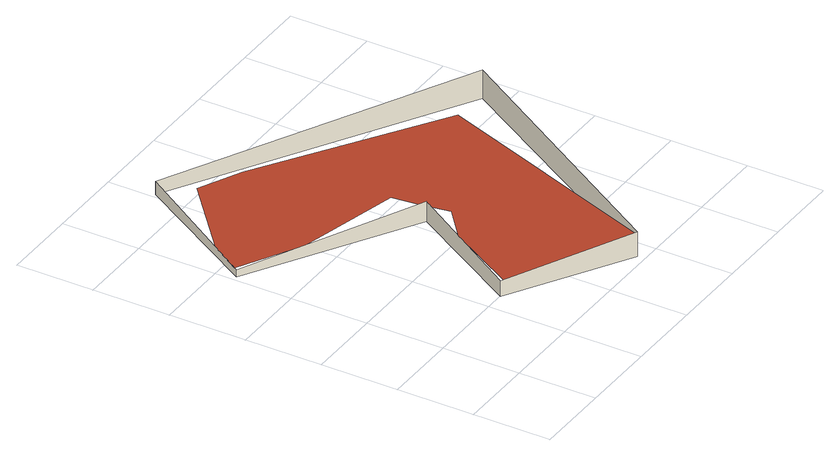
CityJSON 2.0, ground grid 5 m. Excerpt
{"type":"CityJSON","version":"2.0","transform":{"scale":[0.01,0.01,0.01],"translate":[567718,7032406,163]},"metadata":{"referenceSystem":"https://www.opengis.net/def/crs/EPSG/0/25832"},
"CityObjects":{
"building1":{"type":"Building","geometry":[{"type":"MultiSurface","lod":"2","boundaries":[[[0,1,2,3,4,5,6,7,8,9,10,11,12,13]],[[14,15,16,17]],[[18,19,15,14]],[[20,7,19,18]],[[21,22,7,20]],[[23,24,22,21]],[[17,16,24,23]]],"semantics":{"surfaces":[{"type":"RoofSurface"},{"type":"WallSurface"}],"values":[0,1,1,1,1,1,1]}}]}
},
"vertices":[
[843,2321,110],[593,2472,89],[166,2096,57],[48,1899,49],[410,1654,79],[1019,1453,129],[1037,1280,132],[1079,1255,135],[1045,1198,133],[1062,1082,135],[883,927,122],[644,491,105],[1365,60,166],[1856,1515,196],[1380,51,2],[1380,51,166],[2328,1638,196],[2328,1638,2],[628,500,2],[628,500,105],[1079,1255,2],[36,1878,2],[36,1878,49],[532,2710,2],[532,2710,89]
]}
